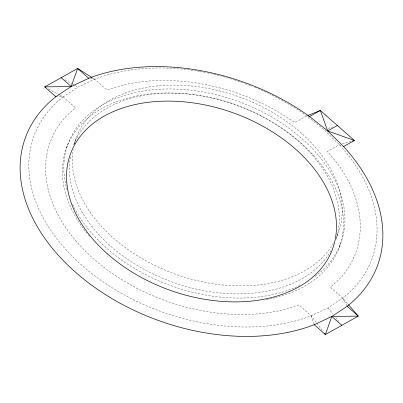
<?xml version="1.0" encoding="UTF-8"?>
<svg xmlns="http://www.w3.org/2000/svg" width="403" height="403" viewBox="0 0 403 403"><rect width="100%" height="100%" fill="white"/><g stroke="black" fill="none" stroke-linecap="round" stroke-linejoin="round"><path stroke-width="0.3" stroke-dasharray="2.02 1.51" d="M66.596 147.689L68.031 143.69M73.779 144.783L76.338 137.675M336.047 239.266L338.177 233.342M339.286 247.316L340.726 243.321M55.836 96.72L63.1 96.916L77.839 87.124L94.715 79.225A179.819 121.484 19.8 0 1 199.5 71.432M59.851 95.148L63.1 96.916A179.819 121.484 19.8 0 0 81.834 265.265A179.819 121.484 19.8 0 0 311.161 315.781L328.042 307.877L342.777 298.089A179.819 121.484 19.8 0 0 339.341 144.727L324.047 129.741L306.683 115.913A179.819 121.484 19.8 0 0 269.803 94.015M328.097 128.446L332.727 126.965M342.343 143.881L351.361 141.337M90.549 78.575L94.715 79.225L106.981 90.045L122.069 85.31A162.49 109.777 19.8 0 1 279.39 112.543L294.81 122.557L306.683 115.913L308.99 116.391M340.933 145.402L339.341 144.727L327.468 151.367L337.905 164.172A162.49 109.777 19.8 0 1 340.459 277.994L330.515 287.268L342.777 298.089L348.091 304.255M48.486 88.957L59.312 94.851M64.928 79.814L72.459 84.081M72.998 84.383L74.61 85.3M75.149 85.602L77.839 87.124M92.645 77.92L94.715 79.225M63.1 96.916L75.366 107.737L65.422 117.006A162.49 109.777 19.8 0 0 93.501 258.736A162.49 109.777 19.8 0 0 283.808 309.69L298.9 304.96L311.161 315.781L316.4 322.687M328.042 307.877L333.024 314.179M335.704 317.569L338.772 321.443M316.773 323.181L323.13 331.573M342.777 298.089L347.164 306.28M311.161 315.781L314.028 324.108M200.115 71.538A179.819 121.484 19.8 0 1 221.64 76.227M222.864 76.55A179.819 121.484 19.8 0 1 234.133 79.839M234.722 80.026A179.819 121.484 19.8 0 1 242.944 82.791M245.271 83.628A179.819 121.484 19.8 0 1 252.207 86.277M254.51 87.199A179.819 121.484 19.8 0 1 266.398 92.398M266.952 92.66A179.819 121.484 19.8 0 1 269.234 93.743M74.469 143.549A139.388 94.166 19.8 0 1 238.783 96.77A139.388 94.166 19.8 0 1 336.54 237.332M333.412 243.387A139.388 94.166 19.8 0 1 175.3 274.09A139.388 94.166 19.8 0 1 73.175 149.604M89.526 236.375A145.161 98.07 19.8 0 1 123.232 99.355A145.161 98.07 19.8 0 1 320.984 164.328A145.161 98.07 19.8 0 1 275.793 297.58M275.189 297.726A145.161 98.07 19.8 0 1 265.013 299.842M67.064 189.783A145.161 98.07 19.8 0 1 236.606 100.876A145.161 98.07 19.8 0 1 313.846 277.264M299.892 285.46A145.161 98.07 19.8 0 1 297.615 286.523M297.041 286.78A145.161 98.07 19.8 0 1 72.55 204.291M330.843 250.847A139.388 94.166 19.8 0 1 171.567 281.773A139.388 94.166 19.8 0 1 70.626 155.77M73.9 144.521A139.388 94.166 19.8 0 1 236.763 105.077A139.388 94.166 19.8 0 1 335.916 239.599"/><path stroke-width="0.6" d="M348.499 304.728L358.307 316.108L325.372 334.535L314.234 324.707A187.309 126.542 19.8 0 1 75.346 272.085A187.309 126.542 19.8 0 1 55.836 96.72L71.185 86.524L77.628 68.465L92.126 77.593M55.836 96.72L44.693 86.892L77.628 68.465L88.766 78.293A187.309 126.542 19.8 0 1 309.564 116.512L327.654 130.915L343.583 146.526A187.309 126.542 19.8 0 1 347.164 306.28L331.815 316.476L325.372 334.535L324.627 333.548M309.564 116.512L320.35 110.477L354.368 140.491L343.583 146.526M307.821 115.46L320.35 110.477L327.654 130.915L337.356 125.484M45.776 87.481L44.693 86.892L71.185 86.524L88.766 78.293M314.234 324.707L331.815 316.476L358.307 316.108L347.164 306.28M352.565 141L354.368 140.491L327.654 130.915M61.16 77.678L71.185 86.524M331.815 316.476L341.84 325.322M107.621 254.026A139.388 94.166 19.8 0 0 332.42 249.331A139.388 94.166 19.8 0 0 164.459 101.138A139.388 94.166 19.8 0 0 107.621 254.026"/></g></svg>
